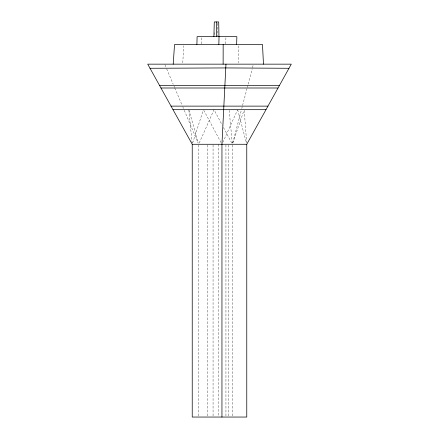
<?xml version="1.0" encoding="UTF-8"?>
<svg xmlns="http://www.w3.org/2000/svg" width="439" height="439" viewBox="0 0 439 439"><rect width="100%" height="100%" fill="white"/><g stroke="black" fill="none" stroke-linecap="round" stroke-linejoin="round"><path stroke-width="0.33" stroke-dasharray="2.19 1.65" d="M214.561 34.648L214.6 32.645M201.172 43.84L201.347 37.304M225.739 43.84L225.92 37.304M182.783 62.799L183.716 45.848M232.725 142.971L241.291 110.337M241.774 108.499L242.24 106.721M242.564 105.475L246.987 88.645M247.316 87.377L247.81 85.506M248.156 84.184L252.156 68.939M252.485 67.688L253.259 64.747M192.644 142.999L203.23 110.326M232.818 142.999L243.98 110.326M199.224 143.043L214.023 109.684L222.255 125.192M222.792 142.423L237.373 110.304M203.756 110.282L220.998 142.488M223.517 127.579L231.748 143.087M164.932 64.747L166.183 67.688M166.694 68.896L173.218 84.277M174.003 86.132L174.535 87.377M174.799 87.998L182.223 105.497M182.739 106.721L183.497 108.499M184.265 110.315L198.143 143.021M188.83 109.684L198.307 142.971M237.653 109.684L246.427 142.971M188.896 110.365L192.095 142.922M229.174 110.365L232.253 142.922M244.249 110.365L246.669 142.922M238.168 45.848L238.47 62.799M217.568 23.289L217.634 35.982M232.385 144.963L232.385 416.364M228.401 144.963L228.401 416.364M225.937 144.963L225.937 416.364M218.402 144.277L218.402 416.364M213.063 144.963L213.063 416.364M207.57 144.963L207.57 416.364M198.675 144.963L198.675 416.364"/><path stroke-width="0.66" d="M216.641 36.651L216.685 21.95M223.127 64.154L223.171 44.493M213.903 36.651L214.281 21.95L218.71 21.95L218.951 36.651M196.897 44.493L197.111 36.651L236.862 36.651L236.648 44.493M218.836 44.493L219.05 36.651M225.959 64.154L221.953 144.277L221.953 417.05M173.213 64.154L174.535 44.493L262.484 44.493L263.471 64.154M246.767 144.277L291.282 64.154L147.718 64.154L192.233 144.277L192.233 417.05L246.767 417.05L246.767 144.277L192.233 144.277M150.006 68.281L225.772 67.935L288.994 68.281M159.576 85.506L279.423 85.506M160.965 87.998L278.035 87.998M171.034 106.123L267.966 106.123M173.01 109.684L265.99 109.684"/></g></svg>
